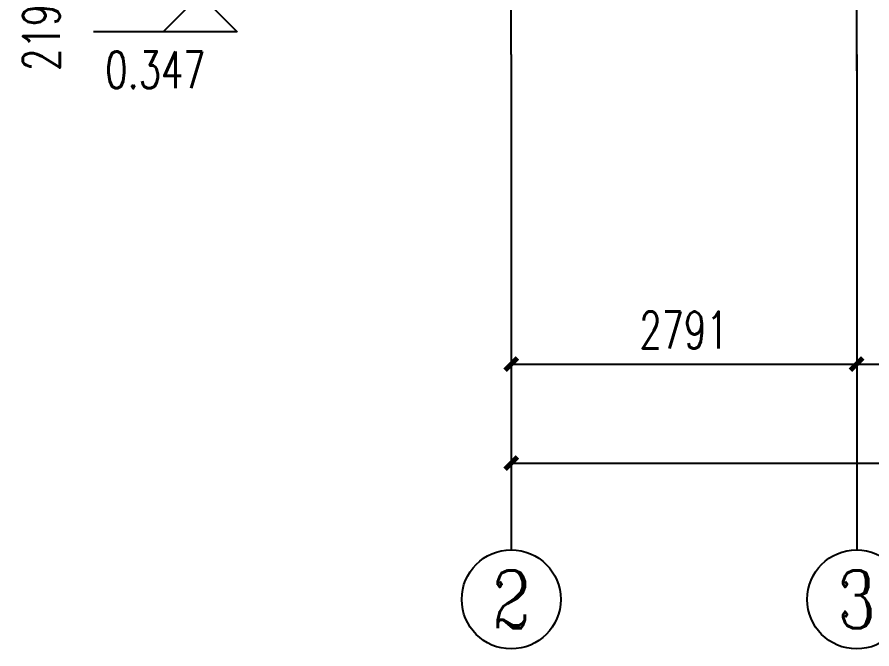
# Model space of a CAD drawing. Extents: x -20250 to 331240, y -699 to 63168.
# Drawn here: x 262271 to 269177, y 2262 to 7365 of the extents above; entities that cross this region are included whole.
import ezdxf
from ezdxf.enums import TextEntityAlignment as Align

# ---------------------------------------------------------------- set-up
doc = ezdxf.new("R2010")
doc.units = 0
doc.header["$LTSCALE"] = 1000
doc.header["$MEASUREMENT"] = 0
for name, color, linetype in [('AXIS', 3, 'Continuous'), ('AXIS_TEXT', 7, 'Continuous'), ('DIM_ELEV', 3, 'Continuous'), ('DOTE', 1, 'Continuous'), ('PUB_DIM', 3, 'Continuous'), ('PUB_TEXT', 7, 'Continuous')]:
    doc.layers.add(name, color=color, linetype=linetype)
doc.styles.add('_TCH_AXIS', font='COMPLEX', dxfattribs={"bigfont": 'GBCBIG'})
doc.styles.add('_TCH_DIM', font='SIMPLEX', dxfattribs={"bigfont": 'GBCBIG'})
doc.styles.add('_TCH_DIM_T3', font='SIMPLEX', dxfattribs={"width": 0.705882, "bigfont": 'GBCBIG'})
doc.styles.add('COMPLEX', font='COMPLEX')
doc.dimstyles.new('_TCH_ARCH&&100', dxfattribs={"dimtxt": 297.5, "dimasz": 100, "dimexe": 250, "dimexo": 300, "dimgap": 126.25, "dimtad": 1, "dimdec": 0, "dimzin": 0, "dimdsep": 46, "dimtxsty": '_TCH_DIM_T3', "dimblk": 'ARCHTICK', "dimcen": 0.09, "dimclrt": 7, "dimazin": 2, "dimtfac": 1, "dimtdec": 0, "dimtix": 1, "dimtmove": 2, "dimatfit": 3, "dimfxl": 1, "dimtolj": 1, "dimtzin": 0, "dimarcsym": 0})

# ---------------------------------------------------------------- blocks, each defined once
blk = doc.blocks.new('_ArchTick')
at = {"color": 0, "linetype": 'ByBlock', "const_width": 0.4}
blk.add_lwpolyline([(-0.5, -0.5), (0.5, 0.5)], dxfattribs=at)
blk = doc.blocks.new('*D40')
at = {"layer": 'Defpoints', "color": 0, "transparency": 16777216}
for p in [(262741.6, 7764.7), (264049.4, 7764.5), (264049.4, 7545.2)]:
    blk.add_point(p, dxfattribs=at)
at = {"layer": 'PUB_DIM', "color": 0, "lineweight": -2, "transparency": 16777216}
for p, q in [((262741.6, 7764.7), (262741.6, 7864.7)), ((263749.4, 7764.5), (262491.6, 7764.7)), ((262741.5, 7545.3), (262741.6, 7764.7)), ((263749.4, 7545.2), (262491.5, 7545.4)), ((262741.5, 7545.3), (262741.5, 7445.3))]:
    blk.add_line(p, q, dxfattribs=at)
at = {"layer": 'PUB_DIM', "color": 0, "lineweight": -2, "transparency": 16777216, "xscale": 100, "yscale": 100, "zscale": 100}
for p, rotation in [((262741.6, 7764.7), 269.993180040371), ((262741.5, 7545.3), 89.99318004037103)]:
    blk.add_blockref('_ArchTick', p, dxfattribs=dict(at, rotation=rotation))
at = {"layer": 'PUB_DIM', "color": 7, "transparency": 16777216, "insert": (262466.5, 7200.4), "char_height": 297.5, "attachment_point": 5, "rotation": 89.99318, "style": '_TCH_DIM_T3'}
blk.add_mtext('\\A1;219', dxfattribs=at)
blk = doc.blocks.new('*D107')
at = {"layer": 'AXIS', "color": 0, "lineweight": -2, "transparency": 16777216}
for p, q in [((266263.6, 6762.2), (266263.6, 4312.2)), ((269054.2, 6762.2), (269054.2, 4312.2)), ((266263.6, 4562.2), (269054.2, 4562.2))]:
    blk.add_line(p, q, dxfattribs=at)
at = {"layer": 'Defpoints', "color": 0, "transparency": 16777216}
for p in [(266263.6, 7062.2), (269054.2, 7062.2), (269054.2, 4562.2)]:
    blk.add_point(p, dxfattribs=at)
at = {"layer": 'AXIS', "color": 0, "lineweight": -2, "transparency": 16777216, "xscale": 100, "yscale": 100, "zscale": 100, "rotation": 180}
blk.add_blockref('_ArchTick', (266263.6, 4562.2), dxfattribs=at)
at = {"layer": 'AXIS', "color": 0, "lineweight": -2, "transparency": 16777216, "xscale": 100, "yscale": 100, "zscale": 100}
blk.add_blockref('_ArchTick', (269054.2, 4562.2), dxfattribs=at)
at = {"layer": 'AXIS', "color": 7, "transparency": 16777216, "insert": (267658.9, 4837.2), "char_height": 297.5, "attachment_point": 5, "style": '_TCH_DIM_T3'}
blk.add_mtext('\\A1;2791', dxfattribs=at)
blk = doc.blocks.new('*D108')
at = {"layer": 'AXIS', "color": 0, "lineweight": -2, "transparency": 16777216}
for p, q in [((269054.2, 6762.2), (269054.2, 4312.2)), ((272524.6, 6762.2), (272524.6, 4312.2)), ((269054.2, 4562.2), (272524.6, 4562.2))]:
    blk.add_line(p, q, dxfattribs=at)
at = {"layer": 'Defpoints', "color": 0, "transparency": 16777216}
for p in [(269054.2, 7062.2), (272524.6, 7062.2), (272524.6, 4562.2)]:
    blk.add_point(p, dxfattribs=at)
at = {"layer": 'AXIS', "color": 0, "lineweight": -2, "transparency": 16777216, "xscale": 100, "yscale": 100, "zscale": 100, "rotation": 180}
blk.add_blockref('_ArchTick', (269054.2, 4562.2), dxfattribs=at)
at = {"layer": 'AXIS', "color": 0, "lineweight": -2, "transparency": 16777216, "xscale": 100, "yscale": 100, "zscale": 100}
blk.add_blockref('_ArchTick', (272524.6, 4562.2), dxfattribs=at)
at = {"layer": 'AXIS', "color": 7, "transparency": 16777216, "insert": (270789.4, 4837.2), "char_height": 297.5, "attachment_point": 5, "style": '_TCH_DIM_T3'}
blk.add_mtext('\\A1;3470', dxfattribs=at)
blk = doc.blocks.new('*D110')
at = {"layer": 'AXIS', "color": 0, "lineweight": -2, "transparency": 16777216}
for p, q in [((266263.6, 6762.2), (266263.6, 3512.2)), ((275487.7, 6762.2), (275487.7, 3512.2)), ((266263.6, 3762.2), (275487.7, 3762.2))]:
    blk.add_line(p, q, dxfattribs=at)
at = {"layer": 'Defpoints', "color": 0, "transparency": 16777216}
for p in [(266263.6, 7062.2), (275487.7, 7062.2), (275487.7, 3762.2)]:
    blk.add_point(p, dxfattribs=at)
at = {"layer": 'AXIS', "color": 0, "lineweight": -2, "transparency": 16777216, "xscale": 100, "yscale": 100, "zscale": 100, "rotation": 180}
blk.add_blockref('_ArchTick', (266263.6, 3762.2), dxfattribs=at)
at = {"layer": 'AXIS', "color": 0, "lineweight": -2, "transparency": 16777216, "xscale": 100, "yscale": 100, "zscale": 100}
blk.add_blockref('_ArchTick', (275487.7, 3762.2), dxfattribs=at)
at = {"layer": 'AXIS', "color": 7, "transparency": 16777216, "insert": (270875.6, 4037.2), "char_height": 297.5, "attachment_point": 5, "style": '_TCH_DIM_T3'}
blk.add_mtext('\\A1;9224', dxfattribs=at)
blk = doc.blocks.new('_AXISO')
blk.add_circle((0, 0), 0.5)
at = {"layer": 'AXIS_TEXT', "style": 'COMPLEX', "width": 1.041667}
blk.add_attdef('A', text='', height=0.56, dxfattribs=at).set_placement((-0.25, -0.28), (0.25, -0.28), align=Align.FIT)

msp = doc.modelspace()

# ---------------------------------------------------------------- linework, layer by layer
at = {"layer": 'AXIS'}
for p, q in [((266263.6, 7062.2), (266263.6, 3062.2)), ((269054.2, 7062.2), (269054.2, 3062.2))]:
    msp.add_line(p, q, dxfattribs=at)
at = {"layer": 'DIM_ELEV'}
for p, q in [((263750.5, 7545.2), (263450.5, 7245.2)), ((263750.5, 7545.2), (264050.5, 7245.2)), ((264050.5, 7245.2), (262888, 7245.2))]:
    msp.add_line(p, q, dxfattribs=at)
at = {"layer": 'DOTE'}
for p, q in [((266263.6, 7062.2, 0), (266263.6, 7605.9, 0)), ((269054.2, 6931.4, 0), (269054.2, 7605.9, 0))]:
    msp.add_line(p, q, dxfattribs=at)

# ---------------------------------------------------------------- block references
at = {"layer": 'AXIS'}
ref = msp.add_blockref('_AXISO', (266263.6, 2662.2), dxfattribs=dict(at, xscale=800, yscale=800, zscale=800))
ref.add_attrib('A', '2', dxfattribs={"layer": 'AXIS_TEXT', "height": 465.9, "style": '_TCH_AXIS'}).set_placement((266108.3, 2429.2), (266418.9, 2429.2), align=Align.FIT)
ref = msp.add_blockref('_AXISO', (269054.2, 2662.2), dxfattribs=dict(at, xscale=800, yscale=800, zscale=800))
ref.add_attrib('A', '3', dxfattribs={"layer": 'AXIS_TEXT', "height": 465.9, "style": '_TCH_AXIS'}).set_placement((268898.9, 2429.2), (269209.5, 2429.2), align=Align.FIT)

# ---------------------------------------------------------------- texts
at = {"layer": 'PUB_TEXT', "style": '_TCH_DIM', "width": 0.705882}
msp.add_text('0.347', height=297.5, dxfattribs=at).set_placement((262984, 6790.2))

# ---------------------------------------------------------------- dimensions: what is measured, and where the dimension line sits
at = {"layer": 'AXIS'}
for p1, p2, distance, picture, middle in [((266263.6, 7062.2), (269054.2, 7062.2), -2500, '*D107', (267658.9, 4837.2)), ((266263.6, 7062.2), (275487.7, 7062.2), -3300, '*D110', (270875.6, 4037.2)), ((269054.2, 7062.2), (272524.6, 7062.2), -2500, '*D108', (270789.4, 4837.2))]:
    dim = msp.add_aligned_dim(p1=p1, p2=p2, distance=distance, dimstyle='_TCH_ARCH&&100', dxfattribs=at)
    dim.commit()
    dim.dimension.update_dxf_attribs({"geometry": picture, "text_midpoint": middle})
at = {"layer": 'PUB_DIM'}
dim = msp.add_linear_dim(base=(262741.6, 7764.7), p1=(264049.4, 7545.2), p2=(264049.4, 7764.5), angle=89.99318, dimstyle='_TCH_ARCH&&100', dxfattribs=at)
dim.commit()
dim.dimension.update_dxf_attribs({"geometry": '*D40', "text_midpoint": (262466.5, 7200.4), "dimtype": 129})

doc.saveas('drawing.dxf')
